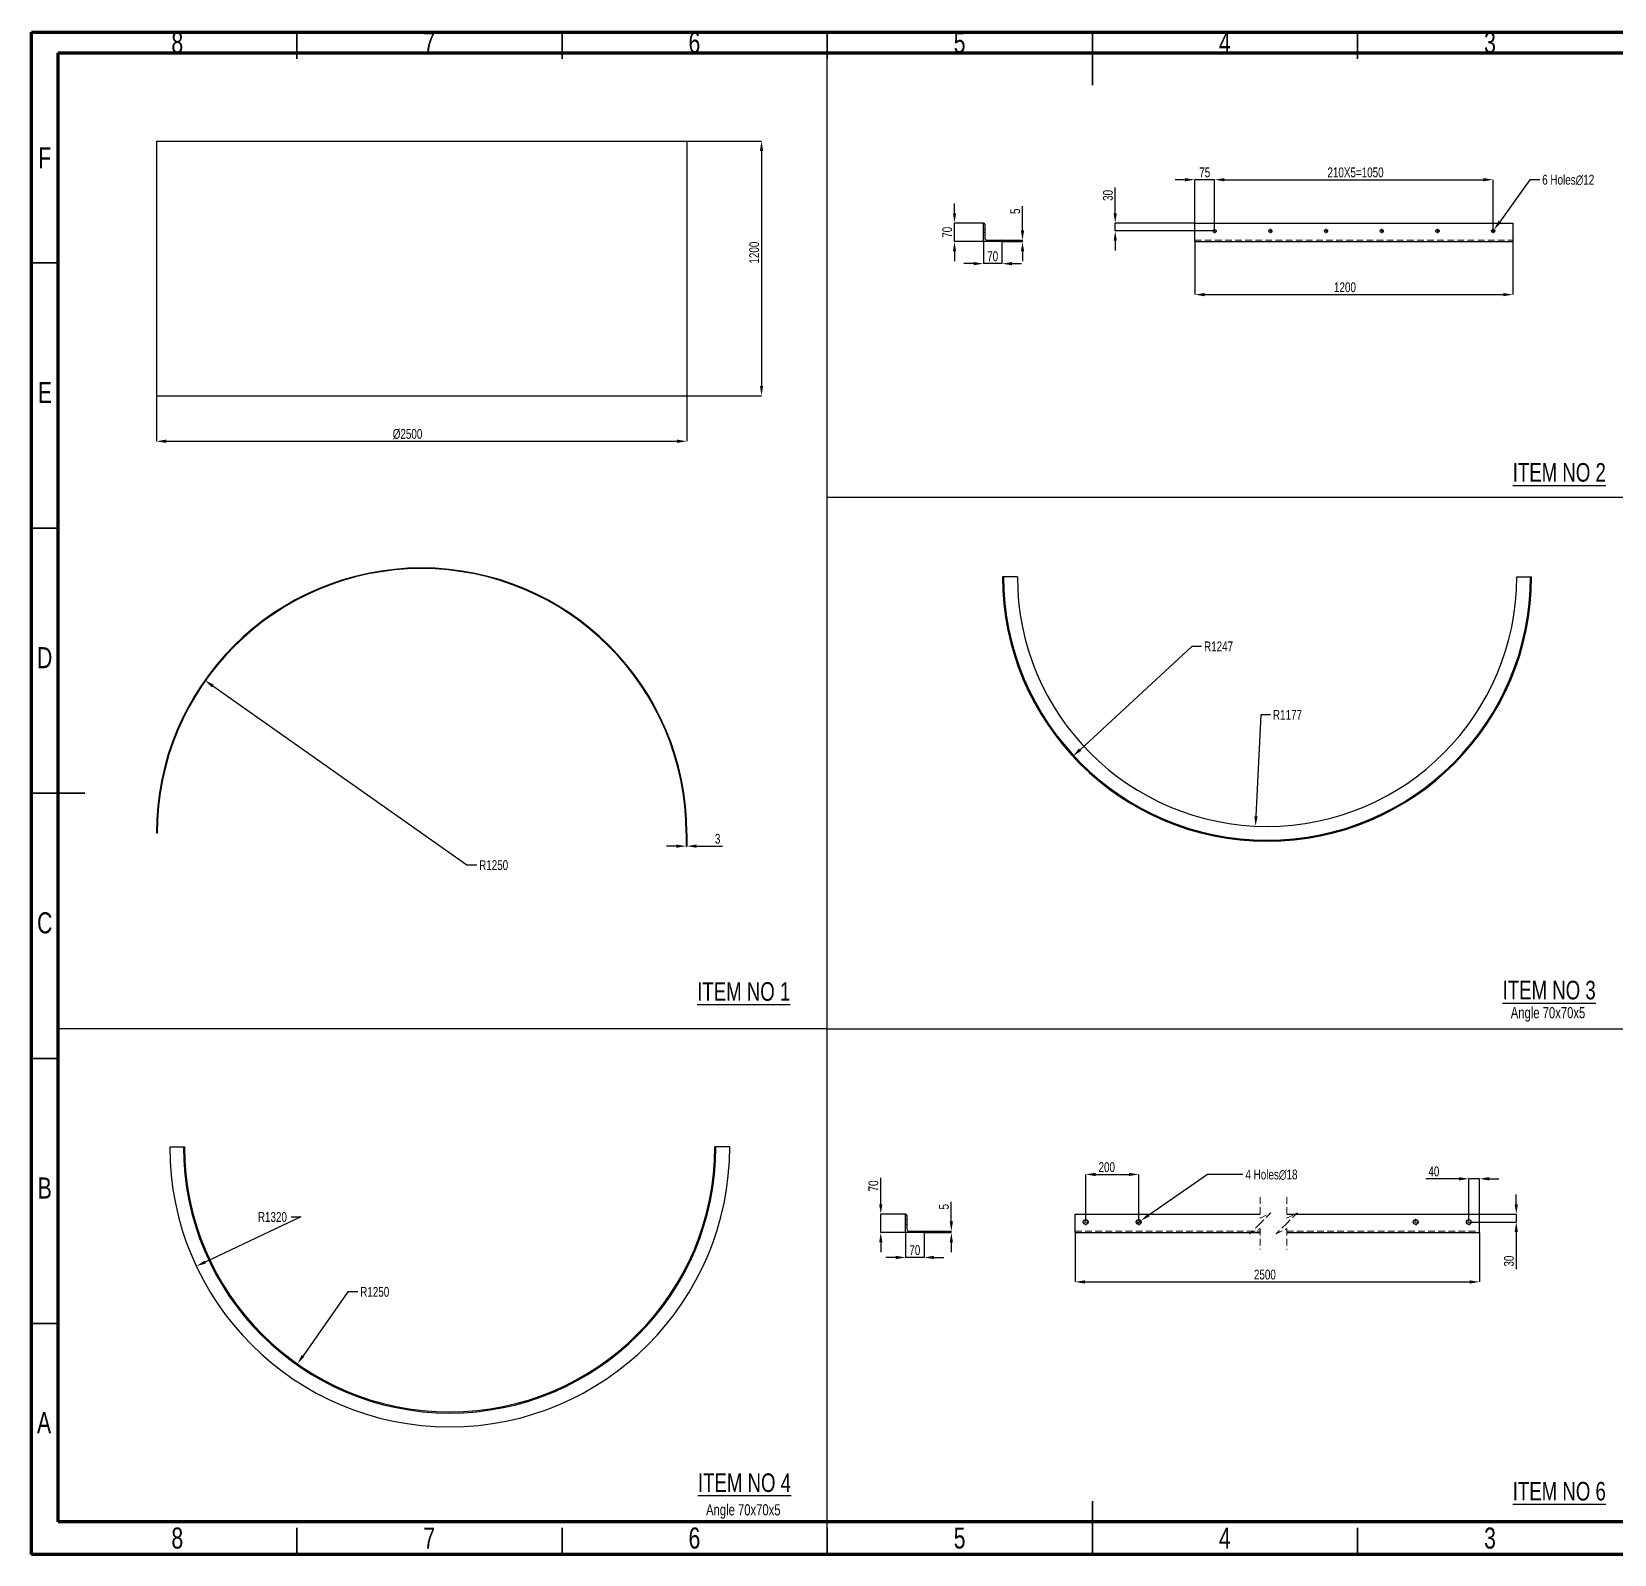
# Model space of a CAD drawing. Header units: millimetres. Extents: x 122 to 2816, y -707 to 556.
# Drawn here: x 1475.3 to 1773.7, y -706.6 to -419.5 of the extents above; entities that cross this region are included whole.
import ezdxf

# ---------------------------------------------------------------- set-up
doc = ezdxf.new("R2010")
doc.units = ezdxf.units.MM
doc.header["$PDSIZE"] = -1
doc.linetypes.add('HIDDEN', pattern=[1.905, 1.27, -0.635])
doc.layers.add('FORMAT', color=7, linetype='Continuous')
doc.styles.add('SLDTEXTSTYLE7', font='TXT', dxfattribs={"width": 0.75})
doc.dimstyles.new('SLDDIMSTYLE11', dxfattribs={"dimtxt": 1.852083, "dimasz": 1.852083, "dimexe": 0, "dimexo": 0.625, "dimgap": 0.463021, "dimtad": 1, "dimdec": 0, "dimlfac": 20, "dimrnd": 1e-09, "dimzin": 12, "dimtxsty": 'SLDTEXTSTYLE7', "dimsah": 1, "dimcen": 2.5, "dimazin": 3, "dimtfac": 1, "dimtdec": 0, "dimtmove": 0, "dimatfit": 3, "dimfrac": 2, "dimtzin": 12})
doc.dimstyles.new('SLDDIMSTYLE12', dxfattribs={"dimtxt": 1.852083, "dimasz": 1.852083, "dimexe": 0, "dimexo": 0.625, "dimgap": 0.463021, "dimtad": 1, "dimdec": 0, "dimlfac": 20, "dimrnd": 1e-09, "dimzin": 12, "dimtxsty": 'SLDTEXTSTYLE7', "dimsah": 1, "dimcen": 2.5, "dimazin": 3, "dimtfac": 1, "dimtdec": 0, "dimtmove": 0, "dimatfit": 0, "dimfrac": 2, "dimtzin": 12})
doc.dimstyles.new('SLDDIMSTYLE62', dxfattribs={"dimtxt": 1.852083, "dimasz": 1.852083, "dimexe": 0, "dimexo": 0.625, "dimgap": 0.463021, "dimtad": 1, "dimdec": 0, "dimlfac": 25, "dimrnd": 1e-09, "dimzin": 12, "dimtxsty": 'SLDTEXTSTYLE7', "dimsah": 1, "dimcen": 2.5, "dimazin": 3, "dimtfac": 1, "dimtdec": 0, "dimtmove": 0, "dimatfit": 3, "dimfrac": 2, "dimtzin": 12})
doc.dimstyles.new('SLDDIMSTYLE77', dxfattribs={"dimtxt": 1.852083, "dimasz": 1.852083, "dimexe": 0, "dimexo": 0.625, "dimgap": 0.463021, "dimtad": 1, "dimdec": 0, "dimlfac": 20, "dimrnd": 1e-09, "dimzin": 12, "dimtxsty": 'SLDTEXTSTYLE7', "dimblk1": 'NONE', "dimsah": 1, "dimcen": 0, "dimazin": 3, "dimtfac": 1, "dimtdec": 0, "dimtmove": 0, "dimatfit": 3, "dimldrblk": 'NONE', "dimfrac": 2, "dimtzin": 12})
doc.dimstyles.new('SLDDIMSTYLE78', dxfattribs={"dimtxt": 1.852083, "dimasz": 1.852083, "dimexe": 0, "dimexo": 0.625, "dimgap": 0.463021, "dimtad": 1, "dimdec": 0, "dimlfac": 25, "dimrnd": 1e-09, "dimzin": 12, "dimtxsty": 'SLDTEXTSTYLE7', "dimsah": 1, "dimcen": 0, "dimazin": 3, "dimtfac": 1, "dimtdec": 0, "dimtmove": 0, "dimatfit": 3, "dimfrac": 2, "dimtzin": 12})
doc.dimstyles.new('SLDDIMSTYLE79', dxfattribs={"dimtxt": 1.852083, "dimasz": 1.852083, "dimexe": 0, "dimexo": 0.625, "dimgap": 0.463021, "dimtad": 1, "dimdec": 0, "dimlfac": 25, "dimrnd": 1e-09, "dimzin": 12, "dimtxsty": 'SLDTEXTSTYLE7', "dimsah": 1, "dimcen": 0, "dimazin": 3, "dimtfac": 1, "dimtdec": 0, "dimtmove": 1, "dimatfit": 3, "dimfrac": 2, "dimtzin": 12})
doc.dimstyles.new('SLDDIMSTYLE80', dxfattribs={"dimtxt": 1.852083, "dimasz": 1.852083, "dimexe": 0, "dimexo": 0.625, "dimgap": 0.463021, "dimtad": 1, "dimdec": 0, "dimlfac": 25, "dimrnd": 1e-09, "dimzin": 12, "dimtxsty": 'SLDTEXTSTYLE7', "dimsah": 1, "dimcen": 2.5, "dimazin": 3, "dimtfac": 1, "dimtdec": 0, "dimtmove": 0, "dimatfit": 0, "dimfrac": 2, "dimtzin": 12})

# ---------------------------------------------------------------- blocks, each defined once
blk = doc.blocks.new('*D1553')
at = {"layer": 'Defpoints', "color": 0}
for p in [(1694.57, -459.05), (1754.57, -459.05), (1754.57, -469.05)]:
    blk.add_point(p, dxfattribs=at)
at = {"layer": 'FORMAT', "color": 0, "lineweight": -2}
for p, q in [((1694.57, -459.11), (1694.57, -469.05)), ((1754.57, -459.11), (1754.57, -469.05)), ((1696.42, -469.05), (1752.72, -469.05))]:
    blk.add_line(p, q, dxfattribs=at)
at = {"layer": 'FORMAT', "color": 0}
for points in [[(1696.42, -468.74), (1696.42, -469.36), (1694.57, -469.05)], [(1752.72, -468.74), (1752.72, -469.36), (1754.57, -469.05)]]:
    blk.add_solid(points, dxfattribs=at)
at = {"layer": 'FORMAT', "color": 0, "insert": (1722.89, -466.73), "char_height": 1.852, "attachment_point": 2, "style": 'SLDTEXTSTYLE7'}
blk.add_mtext('\\A1;1200', dxfattribs=at)
blk = doc.blocks.new('*D1554')
at = {"layer": 'Defpoints', "color": 0}
for p in [(1679.57, -455.55), (1694.57, -455.55), (1697.9, -457.05)]:
    blk.add_point(p, dxfattribs=at)
at = {"layer": 'FORMAT', "color": 0, "lineweight": -2}
for p, q in [((1679.57, -453.7), (1679.57, -448.84)), ((1694.51, -455.55), (1679.57, -455.55)), ((1679.57, -457.05), (1679.57, -455.55)), ((1697.83, -457.05), (1679.57, -457.05)), ((1679.57, -458.9), (1679.57, -460.75))]:
    blk.add_line(p, q, dxfattribs=at)
at = {"layer": 'FORMAT', "color": 0}
for points in [[(1679.26, -453.7), (1679.88, -453.7), (1679.57, -455.55)], [(1679.26, -458.9), (1679.88, -458.9), (1679.57, -457.05)]]:
    blk.add_solid(points, dxfattribs=at)
at = {"layer": 'FORMAT', "color": 0, "insert": (1677.26, -450.34), "char_height": 1.852, "attachment_point": 2, "rotation": 90, "style": 'SLDTEXTSTYLE7'}
blk.add_mtext('\\A1;30', dxfattribs=at)
blk = doc.blocks.new('*D1555')
at = {"layer": 'Defpoints', "color": 0}
for p in [(1694.57, -447.38), (1694.57, -455.55), (1698.32, -456.62)]:
    blk.add_point(p, dxfattribs=at)
at = {"layer": 'FORMAT', "color": 0, "lineweight": -2}
for p, q in [((1692.72, -447.38), (1690.87, -447.38)), ((1694.57, -455.49), (1694.57, -447.38)), ((1698.32, -447.38), (1694.57, -447.38)), ((1698.32, -456.56), (1698.32, -447.38)), ((1700.17, -447.38), (1702.03, -447.38))]:
    blk.add_line(p, q, dxfattribs=at)
at = {"layer": 'FORMAT', "color": 0}
for points in [[(1692.72, -447.07), (1692.72, -447.69), (1694.57, -447.38)], [(1700.17, -447.07), (1700.17, -447.69), (1698.32, -447.38)]]:
    blk.add_solid(points, dxfattribs=at)
at = {"layer": 'FORMAT', "color": 0, "insert": (1696.45, -445.07), "char_height": 1.852, "attachment_point": 2, "style": 'SLDTEXTSTYLE7'}
blk.add_mtext('\\A1;75', dxfattribs=at)
blk = doc.blocks.new('*D1556')
at = {"layer": 'Defpoints', "color": 0}
for p in [(1750.82, -447.38), (1698.32, -456.62), (1750.82, -456.62)]:
    blk.add_point(p, dxfattribs=at)
at = {"layer": 'FORMAT', "color": 0, "lineweight": -2}
for p, q in [((1698.32, -456.56), (1698.32, -447.38)), ((1700.17, -447.38), (1748.97, -447.38)), ((1750.82, -456.56), (1750.82, -447.38))]:
    blk.add_line(p, q, dxfattribs=at)
at = {"layer": 'FORMAT', "color": 0}
for points in [[(1700.17, -447.07), (1700.17, -447.69), (1698.32, -447.38)], [(1748.97, -447.07), (1748.97, -447.69), (1750.82, -447.38)]]:
    blk.add_solid(points, dxfattribs=at)
at = {"layer": 'FORMAT', "color": 0, "insert": (1724.88, -445.07), "char_height": 1.8521, "attachment_point": 2, "style": 'SLDTEXTSTYLE7'}
blk.add_mtext('\\A1;210X5=1050', dxfattribs=at)
blk = doc.blocks.new('*D1557')
at = {"layer": 'Defpoints', "color": 0}
for p in [(1750.65, -457.29), (1751, -456.81)]:
    blk.add_point(p, dxfattribs=at)
at = {"layer": 'FORMAT', "color": 0, "lineweight": -2}
for p, q in [((1757.77, -447.38), (1752.08, -455.3)), ((1759.62, -447.38), (1757.77, -447.38)), ((1750.65, -457.29), (1751, -456.81))]:
    blk.add_line(p, q, dxfattribs=at)
at = {"layer": 'FORMAT', "color": 0}
blk.add_solid([(1751.83, -455.12), (1752.33, -455.48), (1751, -456.81)], dxfattribs=at)
at = {"layer": 'FORMAT', "color": 0, "insert": (1760.08, -446.46), "char_height": 1.8521, "attachment_point": 1, "style": 'SLDTEXTSTYLE7'}
blk.add_mtext('\\A1;6 Holes∅12', dxfattribs=at)
blk = doc.blocks.new('_None')
blk = doc.blocks.new('SW_CENTERMARKSYMBOL_255')
at = {"layer": 'FORMAT', "color": 0}
for p, q in [((-0.25, 0), (-0.425, 0)), ((0, 0), (-0.125, 0)), ((0, 0.25), (0, 0.425)), ((0, 0), (0, 0.125)), ((0, 0), (0, -0.125)), ((0, 0), (0.125, 0)), ((0.25, 0), (0.425, 0)), ((0, -0.25), (0, -0.425))]:
    blk.add_line(p, q, dxfattribs=at)
blk = doc.blocks.new('SW_CENTERMARKSYMBOL_256')
at = {"layer": 'FORMAT', "color": 0}
for p, q in [((-0.25, 0), (-0.425, 0)), ((0, 0), (-0.125, 0)), ((0, 0.25), (0, 0.425)), ((0, 0), (0, 0.125)), ((0, 0), (0, -0.125)), ((0, 0), (0.125, 0)), ((0.25, 0), (0.425, 0)), ((0, -0.25), (0, -0.425))]:
    blk.add_line(p, q, dxfattribs=at)
blk = doc.blocks.new('SW_CENTERMARKSYMBOL_257')
at = {"layer": 'FORMAT', "color": 0}
for p, q in [((-0.25, 0), (-0.425, 0)), ((0, 0), (-0.125, 0)), ((0, 0.25), (0, 0.425)), ((0, 0), (0, 0.125)), ((0, 0), (0, -0.125)), ((0, 0), (0.125, 0)), ((0.25, 0), (0.425, 0)), ((0, -0.25), (0, -0.425))]:
    blk.add_line(p, q, dxfattribs=at)
blk = doc.blocks.new('SW_CENTERMARKSYMBOL_258')
at = {"layer": 'FORMAT', "color": 0}
for p, q in [((-0.25, 0), (-0.425, 0)), ((0, 0), (-0.125, 0)), ((0, 0.25), (0, 0.425)), ((0, 0), (0, 0.125)), ((0, 0), (0, -0.125)), ((0, 0), (0.125, 0)), ((0.25, 0), (0.425, 0)), ((0, -0.25), (0, -0.425))]:
    blk.add_line(p, q, dxfattribs=at)
blk = doc.blocks.new('SW_CENTERMARKSYMBOL_259')
at = {"layer": 'FORMAT', "color": 0}
for p, q in [((-0.25, 0), (-0.425, 0)), ((0, 0), (-0.125, 0)), ((0, 0.25), (0, 0.425)), ((0, 0), (0, 0.125)), ((0, 0), (0, -0.125)), ((0, 0), (0.125, 0)), ((0.25, 0), (0.425, 0)), ((0, -0.25), (0, -0.425))]:
    blk.add_line(p, q, dxfattribs=at)
blk = doc.blocks.new('SW_CENTERMARKSYMBOL_260')
at = {"layer": 'FORMAT', "color": 0}
for p, q in [((-0.25, 0), (-0.425, 0)), ((0, 0), (-0.125, 0)), ((0, 0.25), (0, 0.425)), ((0, 0), (0, 0.125)), ((0, 0), (0, -0.125)), ((0, 0), (0.125, 0)), ((0.25, 0), (0.425, 0)), ((0, -0.25), (0, -0.425))]:
    blk.add_line(p, q, dxfattribs=at)
blk = doc.blocks.new('*D1558')
at = {"layer": 'Defpoints', "color": 0}
for p in [(1672.01, -645.92), (1748.23, -645.92), (1748.23, -655.22)]:
    blk.add_point(p, dxfattribs=at)
at = {"layer": 'FORMAT', "color": 0, "lineweight": -2}
for p, q in [((1672.01, -645.98), (1672.01, -655.22)), ((1748.23, -645.98), (1748.23, -655.22)), ((1673.86, -655.22), (1746.37, -655.22))]:
    blk.add_line(p, q, dxfattribs=at)
at = {"layer": 'FORMAT', "color": 0}
for points in [[(1673.86, -654.91), (1673.86, -655.53), (1672.01, -655.22)], [(1746.37, -654.91), (1746.37, -655.53), (1748.23, -655.22)]]:
    blk.add_solid(points, dxfattribs=at)
at = {"layer": 'FORMAT', "color": 0, "insert": (1707.79, -652.9), "char_height": 1.852, "attachment_point": 2, "style": 'SLDTEXTSTYLE7'}
blk.add_mtext('\\A1;2500', dxfattribs=at)
blk = doc.blocks.new('*D1559')
at = {"layer": 'Defpoints', "color": 0}
for p in [(1746.23, -635.77), (1746.23, -643.34), (1748.23, -642.42)]:
    blk.add_point(p, dxfattribs=at)
at = {"layer": 'FORMAT', "color": 0, "lineweight": -2}
for p, q in [((1744.37, -635.77), (1738.14, -635.77)), ((1746.23, -643.28), (1746.23, -635.77)), ((1748.23, -635.77), (1746.23, -635.77)), ((1748.23, -642.36), (1748.23, -635.77)), ((1750.08, -635.77), (1751.93, -635.77))]:
    blk.add_line(p, q, dxfattribs=at)
at = {"layer": 'FORMAT', "color": 0}
for points in [[(1744.37, -635.46), (1744.37, -636.08), (1746.23, -635.77)], [(1750.08, -635.46), (1750.08, -636.08), (1748.23, -635.77)]]:
    blk.add_solid(points, dxfattribs=at)
at = {"layer": 'FORMAT', "color": 0, "insert": (1739.65, -633.45), "char_height": 1.852, "attachment_point": 2, "style": 'SLDTEXTSTYLE7'}
blk.add_mtext('\\A1;40', dxfattribs=at)
blk = doc.blocks.new('*D1560')
at = {"layer": 'Defpoints', "color": 0}
for p in [(1684.01, -634.95), (1674.01, -643.34), (1684.01, -643.34)]:
    blk.add_point(p, dxfattribs=at)
at = {"layer": 'FORMAT', "color": 0, "lineweight": -2}
for p, q in [((1674.01, -643.28), (1674.01, -634.95)), ((1675.86, -634.95), (1682.15, -634.95)), ((1684.01, -643.28), (1684.01, -634.95))]:
    blk.add_line(p, q, dxfattribs=at)
at = {"layer": 'FORMAT', "color": 0}
for points in [[(1675.86, -634.64), (1675.86, -635.26), (1674.01, -634.95)], [(1682.15, -634.64), (1682.15, -635.26), (1684.01, -634.95)]]:
    blk.add_solid(points, dxfattribs=at)
at = {"layer": 'FORMAT', "color": 0, "insert": (1677.98, -632.64), "char_height": 1.852, "attachment_point": 2, "style": 'SLDTEXTSTYLE7'}
blk.add_mtext('\\A1;200', dxfattribs=at)
blk = doc.blocks.new('*D1561')
at = {"layer": 'Defpoints', "color": 0}
for p in [(1683.64, -644.17), (1684.38, -643.66)]:
    blk.add_point(p, dxfattribs=at)
at = {"layer": 'FORMAT', "color": 0, "lineweight": -2}
for p, q in [((1696.94, -634.95), (1685.9, -642.61)), ((1703.66, -634.95), (1696.94, -634.95)), ((1683.64, -644.17), (1684.38, -643.66))]:
    blk.add_line(p, q, dxfattribs=at)
at = {"layer": 'FORMAT', "color": 0}
blk.add_solid([(1685.72, -642.35), (1686.07, -642.86), (1684.38, -643.66)], dxfattribs=at)
at = {"layer": 'FORMAT', "color": 0, "insert": (1704.13, -634.03), "char_height": 1.8521, "attachment_point": 1, "style": 'SLDTEXTSTYLE7'}
blk.add_mtext('\\A1;4 Holes∅18', dxfattribs=at)
blk = doc.blocks.new('*D1562')
at = {"layer": 'Defpoints', "color": 0}
for p in [(1746.8, -643.92), (1748.23, -642.42), (1755.19, -642.42)]:
    blk.add_point(p, dxfattribs=at)
at = {"layer": 'FORMAT', "color": 0, "lineweight": -2}
for p, q in [((1755.19, -640.57), (1755.19, -638.71)), ((1746.86, -643.92), (1755.19, -643.92)), ((1748.29, -642.42), (1755.19, -642.42)), ((1755.19, -642.42), (1755.19, -643.92)), ((1755.19, -645.77), (1755.19, -652.79))]:
    blk.add_line(p, q, dxfattribs=at)
at = {"layer": 'FORMAT', "color": 0}
for points in [[(1754.88, -640.57), (1755.49, -640.57), (1755.19, -642.42)], [(1754.88, -645.77), (1755.49, -645.77), (1755.19, -643.92)]]:
    blk.add_solid(points, dxfattribs=at)
at = {"layer": 'FORMAT', "color": 0, "insert": (1752.87, -651.29), "char_height": 1.852, "attachment_point": 2, "rotation": 90, "style": 'SLDTEXTSTYLE7'}
blk.add_mtext('\\A1;30', dxfattribs=at)
blk = doc.blocks.new('SW_CENTERMARKSYMBOL_261')
at = {"layer": 'FORMAT', "color": 0}
for p, q in [((-0.25, 0), (-0.58, 0)), ((0, 0), (-0.13, 0)), ((0, 0.25), (0, 0.58)), ((0, 0), (0, 0.12)), ((0, 0), (0, -0.13)), ((0, 0), (0.12, 0)), ((0.25, 0), (0.58, 0)), ((0, -0.25), (0, -0.58))]:
    blk.add_line(p, q, dxfattribs=at)
blk = doc.blocks.new('SW_CENTERMARKSYMBOL_262')
at = {"layer": 'FORMAT', "color": 0}
for p, q in [((-0.25, 0), (-0.58, 0)), ((0, 0), (-0.12, 0)), ((0, 0.25), (0, 0.58)), ((0, 0), (0, 0.12)), ((0, 0), (0, -0.12)), ((0, 0), (0.12, 0)), ((0.25, 0), (0.58, 0)), ((0, -0.25), (0, -0.58))]:
    blk.add_line(p, q, dxfattribs=at)
blk = doc.blocks.new('SW_CENTERMARKSYMBOL_263')
at = {"layer": 'FORMAT', "color": 0}
for p, q in [((-0.25, 0), (-0.58, 0)), ((0, 0), (-0.13, 0)), ((0, 0.25), (0, 0.58)), ((0, 0), (0, 0.12)), ((0, 0), (0, -0.13)), ((0, 0), (0.12, 0)), ((0.25, 0), (0.58, 0)), ((0, -0.25), (0, -0.58))]:
    blk.add_line(p, q, dxfattribs=at)
blk = doc.blocks.new('SW_CENTERMARKSYMBOL_264')
at = {"layer": 'FORMAT', "color": 0}
for p, q in [((-0.25, 0), (-0.58, 0)), ((0, 0), (-0.12, 0)), ((0, 0.25), (0, 0.58)), ((0, 0), (0, 0.12)), ((0, 0), (0, -0.12)), ((0, 0), (0.12, 0)), ((0.25, 0), (0.58, 0)), ((0, -0.25), (0, -0.58))]:
    blk.add_line(p, q, dxfattribs=at)
blk = doc.blocks.new('*D1563')
at = {"layer": 'Defpoints', "color": 0}
for p in [(1554.09, -629.74), (1525.37, -670.67)]:
    blk.add_point(p, dxfattribs=at)
at = {"layer": 'FORMAT', "color": 0, "lineweight": -2}
for p, q in [((1534.91, -657.08), (1526.44, -669.15)), ((1536.76, -657.08), (1534.91, -657.08))]:
    blk.add_line(p, q, dxfattribs=at)
at = {"layer": 'FORMAT', "color": 0}
blk.add_solid([(1526.18, -668.97), (1526.69, -669.33), (1525.37, -670.67)], dxfattribs=at)
at = {"layer": 'FORMAT', "color": 0, "insert": (1537.22, -656.16), "char_height": 1.852, "attachment_point": 1, "style": 'SLDTEXTSTYLE7'}
blk.add_mtext('\\A1;R1250', dxfattribs=at)
blk = doc.blocks.new('*D1564')
at = {"layer": 'Defpoints', "color": 0}
for p in [(1554.09, -629.74), (1506.33, -652.25)]:
    blk.add_point(p, dxfattribs=at)
at = {"layer": 'FORMAT', "color": 0, "lineweight": -2}
for p, q in [((1526.03, -642.97), (1508.01, -651.46)), ((1524.18, -642.97), (1526.03, -642.97))]:
    blk.add_line(p, q, dxfattribs=at)
at = {"layer": 'FORMAT', "color": 0}
blk.add_solid([(1507.88, -651.18), (1508.14, -651.74), (1506.33, -652.25)], dxfattribs=at)
at = {"layer": 'FORMAT', "color": 0, "insert": (1517.93, -642.04), "char_height": 1.852, "attachment_point": 1, "style": 'SLDTEXTSTYLE7'}
blk.add_mtext('\\A1;R1320', dxfattribs=at)
blk = doc.blocks.new('*D1565')
at = {"layer": 'Defpoints', "color": 0}
for p in [(1708.2, -522.24), (1671.58, -556.11)]:
    blk.add_point(p, dxfattribs=at)
at = {"layer": 'FORMAT', "color": 0, "lineweight": -2}
for p, q in [((1694, -535.37), (1672.94, -554.86)), ((1695.86, -535.37), (1694, -535.37))]:
    blk.add_line(p, q, dxfattribs=at)
at = {"layer": 'FORMAT', "color": 0}
blk.add_solid([(1672.73, -554.63), (1673.15, -555.08), (1671.58, -556.11)], dxfattribs=at)
at = {"layer": 'FORMAT', "color": 0, "insert": (1696.32, -534.45), "char_height": 1.852, "attachment_point": 1, "style": 'SLDTEXTSTYLE7'}
blk.add_mtext('\\A1;R1247', dxfattribs=at)
blk = doc.blocks.new('*D1566')
at = {"layer": 'Defpoints', "color": 0}
for p in [(1708.2, -522.24), (1706.03, -569.27)]:
    blk.add_point(p, dxfattribs=at)
at = {"layer": 'FORMAT', "color": 0, "lineweight": -2}
for p, q in [((1707, -548.29), (1706.11, -567.42)), ((1708.85, -548.29), (1707, -548.29))]:
    blk.add_line(p, q, dxfattribs=at)
at = {"layer": 'FORMAT', "color": 0}
blk.add_solid([(1705.81, -567.41), (1706.42, -567.44), (1706.03, -569.27)], dxfattribs=at)
at = {"layer": 'FORMAT', "color": 0, "insert": (1709.31, -547.37), "char_height": 1.852, "attachment_point": 1, "style": 'SLDTEXTSTYLE7'}
blk.add_mtext('\\A1;R1177', dxfattribs=at)
blk = doc.blocks.new('*D1567')
at = {"layer": 'Defpoints', "color": 0}
for p in [(1598.79, -440.11), (1598.79, -488.11), (1612.88, -488.11)]:
    blk.add_point(p, dxfattribs=at)
at = {"layer": 'FORMAT', "color": 0, "lineweight": -2}
for p, q in [((1598.86, -440.11), (1612.88, -440.11)), ((1612.88, -441.96), (1612.88, -486.25)), ((1598.86, -488.11), (1612.88, -488.11))]:
    blk.add_line(p, q, dxfattribs=at)
at = {"layer": 'FORMAT', "color": 0}
for points in [[(1612.58, -441.96), (1613.19, -441.96), (1612.88, -440.11)], [(1612.58, -486.25), (1613.19, -486.25), (1612.88, -488.11)]]:
    blk.add_solid(points, dxfattribs=at)
at = {"layer": 'FORMAT', "color": 0, "insert": (1610.57, -461.13), "char_height": 1.852, "attachment_point": 2, "rotation": 90, "style": 'SLDTEXTSTYLE7'}
blk.add_mtext('\\A1;1200', dxfattribs=at)
blk = doc.blocks.new('*D1568')
at = {"layer": 'Defpoints', "color": 0}
for p in [(1498.79, -488.11), (1598.79, -488.11), (1598.79, -496.7)]:
    blk.add_point(p, dxfattribs=at)
at = {"layer": 'FORMAT', "color": 0, "lineweight": -2}
for p, q in [((1498.79, -488.17), (1498.79, -496.7)), ((1598.79, -488.17), (1598.79, -496.7)), ((1500.65, -496.7), (1596.94, -496.7))]:
    blk.add_line(p, q, dxfattribs=at)
at = {"layer": 'FORMAT', "color": 0}
for points in [[(1500.65, -496.39), (1500.65, -497.01), (1498.79, -496.7)], [(1596.94, -496.39), (1596.94, -497.01), (1598.79, -496.7)]]:
    blk.add_solid(points, dxfattribs=at)
at = {"layer": 'FORMAT', "color": 0, "insert": (1546.14, -494.39), "char_height": 1.8521, "attachment_point": 2, "style": 'SLDTEXTSTYLE7'}
blk.add_mtext('\\A1;%%c2500', dxfattribs=at)
blk = doc.blocks.new('*D1569')
at = {"layer": 'Defpoints', "color": 0}
for p in [(1507.93, -541.79), (1548.79, -570.59)]:
    blk.add_point(p, dxfattribs=at)
at = {"layer": 'FORMAT', "color": 0, "lineweight": -2}
for p, q in [((1557.33, -576.61), (1509.44, -542.85)), ((1559.18, -576.61), (1557.33, -576.61))]:
    blk.add_line(p, q, dxfattribs=at)
at = {"layer": 'FORMAT', "color": 0}
blk.add_solid([(1509.62, -542.6), (1509.26, -543.11), (1507.93, -541.79)], dxfattribs=at)
at = {"layer": 'FORMAT', "color": 0, "insert": (1559.64, -575.69), "char_height": 1.852, "attachment_point": 1, "style": 'SLDTEXTSTYLE7'}
blk.add_mtext('\\A1;R1250', dxfattribs=at)
blk = doc.blocks.new('*D1570')
at = {"layer": 'Defpoints', "color": 0}
for p in [(1598.67, -570.59), (1598.79, -570.59), (1598.67, -573.04)]:
    blk.add_point(p, dxfattribs=at)
at = {"layer": 'FORMAT', "color": 0, "lineweight": -2}
for p, q in [((1598.67, -570.66), (1598.67, -573.04)), ((1598.79, -570.66), (1598.79, -573.04)), ((1596.82, -573.04), (1594.97, -573.04)), ((1598.67, -573.04), (1598.79, -573.04)), ((1600.65, -573.04), (1605.53, -573.04))]:
    blk.add_line(p, q, dxfattribs=at)
at = {"layer": 'FORMAT', "color": 0}
for points in [[(1596.82, -572.73), (1596.82, -573.35), (1598.67, -573.04)], [(1600.65, -572.73), (1600.65, -573.35), (1598.79, -573.04)]]:
    blk.add_solid(points, dxfattribs=at)
at = {"layer": 'FORMAT', "color": 0, "insert": (1604.61, -570.72), "char_height": 1.852, "attachment_point": 2, "style": 'SLDTEXTSTYLE7'}
blk.add_mtext('\\A1;3', dxfattribs=at)
blk = doc.blocks.new('*D1571')
at = {"layer": 'Defpoints', "color": 0}
for p in [(1654.72, -459.05), (1658.22, -459.05), (1654.72, -463.21)]:
    blk.add_point(p, dxfattribs=at)
at = {"layer": 'FORMAT', "color": 0, "lineweight": -2}
for p, q in [((1654.72, -459.11), (1654.72, -463.21)), ((1658.22, -459.11), (1658.22, -463.21)), ((1652.87, -463.21), (1651.02, -463.21)), ((1658.22, -463.21), (1654.72, -463.21)), ((1660.08, -463.21), (1661.93, -463.21))]:
    blk.add_line(p, q, dxfattribs=at)
at = {"layer": 'FORMAT', "color": 0}
for points in [[(1652.87, -462.9), (1652.87, -463.52), (1654.72, -463.21)], [(1660.08, -462.9), (1660.08, -463.52), (1658.22, -463.21)]]:
    blk.add_solid(points, dxfattribs=at)
at = {"layer": 'FORMAT', "color": 0, "insert": (1656.47, -460.89), "char_height": 1.852, "attachment_point": 2, "style": 'SLDTEXTSTYLE7'}
blk.add_mtext('\\A1;70', dxfattribs=at)
blk = doc.blocks.new('*D1572')
at = {"layer": 'Defpoints', "color": 0}
for p in [(1649.27, -455.55), (1654.72, -455.55), (1654.72, -459.05)]:
    blk.add_point(p, dxfattribs=at)
at = {"layer": 'FORMAT', "color": 0, "lineweight": -2}
for p, q in [((1649.27, -453.7), (1649.27, -451.85)), ((1654.66, -455.55), (1649.27, -455.55)), ((1649.27, -459.05), (1649.27, -455.55)), ((1654.66, -459.05), (1649.27, -459.05)), ((1649.27, -460.9), (1649.27, -462.75))]:
    blk.add_line(p, q, dxfattribs=at)
at = {"layer": 'FORMAT', "color": 0}
for points in [[(1648.97, -453.7), (1649.58, -453.7), (1649.27, -455.55)], [(1648.97, -460.9), (1649.58, -460.9), (1649.27, -459.05)]]:
    blk.add_solid(points, dxfattribs=at)
at = {"layer": 'FORMAT', "color": 0, "insert": (1646.96, -457.3), "char_height": 1.852, "attachment_point": 2, "rotation": 90, "style": 'SLDTEXTSTYLE7'}
blk.add_mtext('\\A1;70', dxfattribs=at)
blk = doc.blocks.new('*D1573')
at = {"layer": 'Defpoints', "color": 0}
for p in [(1658.02, -458.8), (1658.22, -459.05), (1662.09, -458.8)]:
    blk.add_point(p, dxfattribs=at)
at = {"layer": 'FORMAT', "color": 0, "lineweight": -2}
for p, q in [((1662.09, -456.95), (1662.09, -452.4)), ((1658.09, -458.8), (1662.09, -458.8)), ((1658.29, -459.05), (1662.09, -459.05)), ((1662.09, -459.05), (1662.09, -458.8)), ((1662.09, -460.9), (1662.09, -462.75))]:
    blk.add_line(p, q, dxfattribs=at)
at = {"layer": 'FORMAT', "color": 0}
for points in [[(1661.78, -456.95), (1662.4, -456.95), (1662.09, -458.8)], [(1661.78, -460.9), (1662.4, -460.9), (1662.09, -459.05)]]:
    blk.add_solid(points, dxfattribs=at)
at = {"layer": 'FORMAT', "color": 0, "insert": (1659.78, -453.33), "char_height": 1.852, "attachment_point": 2, "rotation": 90, "style": 'SLDTEXTSTYLE7'}
blk.add_mtext('\\A1;5', dxfattribs=at)
blk = doc.blocks.new('*D1574')
at = {"layer": 'Defpoints', "color": 0}
for p in [(1640.04, -645.92), (1643.54, -645.92), (1640.04, -650.6)]:
    blk.add_point(p, dxfattribs=at)
at = {"layer": 'FORMAT', "color": 0, "lineweight": -2}
for p, q in [((1640.04, -645.98), (1640.04, -650.6)), ((1643.54, -645.98), (1643.54, -650.6)), ((1638.19, -650.6), (1636.34, -650.6)), ((1643.54, -650.6), (1640.04, -650.6)), ((1645.39, -650.6), (1647.24, -650.6))]:
    blk.add_line(p, q, dxfattribs=at)
at = {"layer": 'FORMAT', "color": 0}
for points in [[(1638.19, -650.29), (1638.19, -650.91), (1640.04, -650.6)], [(1645.39, -650.29), (1645.39, -650.91), (1643.54, -650.6)]]:
    blk.add_solid(points, dxfattribs=at)
at = {"layer": 'FORMAT', "color": 0, "insert": (1641.79, -648.29), "char_height": 1.852, "attachment_point": 2, "style": 'SLDTEXTSTYLE7'}
blk.add_mtext('\\A1;70', dxfattribs=at)
blk = doc.blocks.new('*D1575')
at = {"layer": 'Defpoints', "color": 0}
for p in [(1635.37, -642.42), (1640.04, -642.42), (1640.04, -645.92)]:
    blk.add_point(p, dxfattribs=at)
at = {"layer": 'FORMAT', "color": 0, "lineweight": -2}
for p, q in [((1635.37, -640.57), (1635.37, -635.61)), ((1639.98, -642.42), (1635.37, -642.42)), ((1635.37, -645.92), (1635.37, -642.42)), ((1639.98, -645.92), (1635.37, -645.92)), ((1635.37, -647.77), (1635.37, -649.62))]:
    blk.add_line(p, q, dxfattribs=at)
at = {"layer": 'FORMAT', "color": 0}
for points in [[(1635.06, -640.57), (1635.68, -640.57), (1635.37, -642.42)], [(1635.06, -647.77), (1635.68, -647.77), (1635.37, -645.92)]]:
    blk.add_solid(points, dxfattribs=at)
at = {"layer": 'FORMAT', "color": 0, "insert": (1633.05, -637.12), "char_height": 1.852, "attachment_point": 2, "rotation": 90, "style": 'SLDTEXTSTYLE7'}
blk.add_mtext('\\A1;70', dxfattribs=at)
blk = doc.blocks.new('*D1576')
at = {"layer": 'Defpoints', "color": 0}
for p in [(1643.29, -645.67), (1643.54, -645.92), (1648.67, -645.67)]:
    blk.add_point(p, dxfattribs=at)
at = {"layer": 'FORMAT', "color": 0, "lineweight": -2}
for p, q in [((1648.67, -643.82), (1648.67, -640.11)), ((1643.35, -645.67), (1648.67, -645.67)), ((1643.6, -645.92), (1648.67, -645.92)), ((1648.67, -645.92), (1648.67, -645.67)), ((1648.67, -647.77), (1648.67, -649.62))]:
    blk.add_line(p, q, dxfattribs=at)
at = {"layer": 'FORMAT', "color": 0}
for points in [[(1648.36, -643.82), (1648.98, -643.82), (1648.67, -645.67)], [(1648.36, -647.77), (1648.98, -647.77), (1648.67, -645.92)]]:
    blk.add_solid(points, dxfattribs=at)
at = {"layer": 'FORMAT', "color": 0, "insert": (1646.35, -641.04), "char_height": 1.852, "attachment_point": 2, "rotation": 90, "style": 'SLDTEXTSTYLE7'}
blk.add_mtext('\\A1;5', dxfattribs=at)

msp = doc.modelspace()

# ---------------------------------------------------------------- linework, layer by layer
at = {"color": 7, "linetype": 'Continuous', "lineweight": 70}
for p, q in [((1475.273475, -706.58229), (1475.273475, -419.58229)), ((1475.273475, -419.58229), (1875.273475, -419.58229)), ((1480.273475, -700.448765), (1480.273475, -423.448765)), ((1480.273475, -423.448765), (1869.675947, -423.448765)), ((1869.675947, -700.448765), (1480.273475, -700.448765)), ((1875.273475, -706.58229), (1475.273475, -706.58229))]:
    msp.add_line(p, q, dxfattribs=at)
at = {"color": 7, "linetype": 'Continuous', "lineweight": 35}
for p, q in [((1525.273475, -424.58229), (1525.273475, -419.58229)), ((1575.273475, -424.58229), (1575.273475, -419.58229)), ((1625.273475, -424.58229), (1625.273475, -419.58229)), ((1675.273475, -419.58129), (1675.273475, -429.58329)), ((1675.273475, -424.58229), (1675.273475, -419.58229)), ((1725.273475, -424.58229), (1725.273475, -419.58229)), ((1480.273475, -463.08229), (1475.273475, -463.08229)), ((1480.273475, -513.08229), (1475.273475, -513.08229)), ((1475.272475, -563.08229), (1485.274475, -563.08229)), ((1480.273475, -563.08229), (1475.273475, -563.08229)), ((1480.273475, -613.08229), (1475.273475, -613.08229)), ((1480.273475, -663.08229), (1475.273475, -663.08229)), ((1675.273475, -706.58329), (1675.273475, -696.58129)), ((1525.273475, -701.58229), (1525.273475, -706.58229)), ((1575.273475, -701.58229), (1575.273475, -706.58229)), ((1625.273475, -701.58229), (1625.273475, -706.58229)), ((1675.273475, -701.58229), (1675.273475, -706.58229)), ((1725.273475, -701.58229), (1725.273475, -706.58229))]:
    msp.add_line(p, q, dxfattribs=at)
at = {"color": 7, "linetype": 'Continuous', "lineweight": 25}
for p, q in [((1498.792943, -440.105482), (1498.792943, -488.105482)), ((1498.792943, -440.105482), (1598.792943, -440.105482)), ((1598.792943, -440.105482), (1598.792943, -488.105482)), ((1654.724239, -459.04929), (1654.724239, -455.54929)), ((1654.724239, -455.54929), (1654.774239, -455.54929)), ((1654.974239, -455.74929), (1654.974239, -458.39929)), ((1694.570865, -459.04929), (1694.570865, -455.54929)), ((1694.570865, -455.54929), (1754.570865, -455.54929)), ((1754.570865, -459.04929), (1754.570865, -455.54929)), ((1658.224239, -459.04929), (1654.724239, -459.04929)), ((1655.374239, -458.79929), (1658.024239, -458.79929)), ((1658.224239, -458.99929), (1658.224239, -459.04929)), ((1694.570865, -459.04929), (1754.570865, -459.04929)), ((1498.792943, -488.105482), (1598.792943, -488.105482)), ((1658.359266, -522.241721), (1658.319266, -522.241721)), ((1658.519266, -522.241721), (1658.359266, -522.241721)), ((1658.839266, -522.241721), (1658.519266, -522.241721)), ((1660.959266, -522.241721), (1658.839266, -522.241721)), ((1661.119266, -522.241721), (1660.959266, -522.241721)), ((1755.279266, -522.241721), (1755.439266, -522.241721)), ((1755.439266, -522.241721), (1757.559266, -522.241721)), ((1757.559266, -522.241721), (1757.879266, -522.241721)), ((1757.879266, -522.241721), (1758.039266, -522.241721)), ((1758.039266, -522.241721), (1758.079266, -522.241721)), ((1498.912943, -570.594569), (1498.792943, -570.594569)), ((1598.792943, -570.594569), (1598.672943, -570.594569)), ((1501.294915, -629.739992), (1501.454915, -629.739992)), ((1501.454915, -629.739992), (1503.574915, -629.739992)), ((1503.574915, -629.739992), (1503.894915, -629.739992)), ((1503.894915, -629.739992), (1504.054915, -629.739992)), ((1504.054915, -629.739992), (1504.094915, -629.739992)), ((1604.134915, -629.739992), (1604.094915, -629.739992)), ((1604.294915, -629.739992), (1604.134915, -629.739992)), ((1604.614915, -629.739992), (1604.294915, -629.739992)), ((1606.734915, -629.739992), (1604.614915, -629.739992)), ((1606.894915, -629.739992), (1606.734915, -629.739992)), ((1640.040121, -645.917516), (1640.040121, -642.417516)), ((1640.290121, -642.667516), (1640.290121, -645.167516)), ((1672.006426, -645.917516), (1672.006426, -642.417516)), ((1672.006426, -642.417516), (1706.909655, -642.417516)), ((1711.909653, -642.417516), (1748.226912, -642.417516)), ((1748.226912, -645.917516), (1748.226912, -642.417516)), ((1643.540121, -645.917516), (1640.040121, -645.917516)), ((1640.790121, -645.667516), (1643.290121, -645.667516)), ((1672.006426, -645.917516), (1706.909655, -645.917516)), ((1711.909653, -645.917516), (1748.226912, -645.917516))]:
    msp.add_line(p, q, dxfattribs=at)
at = {"color": 7, "linetype": 'HIDDEN', "lineweight": 18}
for p, q in [((1654.974239, -456.74929), (1654.724239, -456.74929)), ((1654.724239, -457.34929), (1654.974239, -457.34929)), ((1694.570865, -458.79929), (1754.570865, -458.79929)), ((1706.909655, -639.242516), (1706.909655, -643.167516)), ((1711.909655, -639.242516), (1711.909655, -643.167516)), ((1640.290121, -643.467516), (1640.040121, -643.467516)), ((1640.040121, -644.367516), (1640.290121, -644.367516)), ((1706.909655, -644.167516), (1704.909655, -646.167516)), ((1706.909655, -643.167516), (1708.909655, -642.167516)), ((1708.909655, -642.167516), (1706.909655, -644.167516)), ((1711.909655, -644.167516), (1709.909655, -646.167516)), ((1711.909655, -643.167516), (1713.909655, -642.167516)), ((1713.909655, -642.167516), (1711.909655, -644.167516)), ((1672.006426, -645.667516), (1706.909655, -645.667516)), ((1704.909655, -646.167516), (1706.909655, -645.167516)), ((1706.909655, -645.167516), (1706.909655, -649.092516)), ((1709.909655, -646.167516), (1711.909655, -645.167516)), ((1711.909653, -645.667516), (1748.226912, -645.667516)), ((1711.909655, -645.167516), (1711.909655, -649.092516))]:
    msp.add_line(p, q, dxfattribs=at)
at = {"color": 7, "linetype": 'Continuous', "lineweight": 25}
for centre, radius in [((1698.320865, -457.04929), 0.3), ((1708.820865, -457.04929), 0.3), ((1719.320865, -457.04929), 0.3), ((1729.820865, -457.04929), 0.3), ((1740.320865, -457.04929), 0.3), ((1750.820865, -457.04929), 0.3), ((1674.006428, -643.917517), 0.45), ((1684.006425, -643.917516), 0.449999), ((1736.22691, -643.917515), 0.45), ((1746.226912, -643.917516), 0.449999)]:
    msp.add_circle(centre, radius, dxfattribs=at)
for centre, radius, start, end in [((1654.774239, -455.74929), 0.2, 0, 90), ((1655.374239, -458.39929), 0.4, 180, 270), ((1658.024239, -458.99929), 0.2, 0, 90), ((1548.792943, -570.594569), 50, 0, 180), ((1548.792943, -570.594569), 49.88, 0, 180), ((1708.199266, -522.241721), 49.88, 180, 0), ((1708.199266, -522.241721), 49.68, 180, 0), ((1708.199266, -522.241721), 47.08, 180, 0), ((1554.094915, -629.739992), 52.8, 180, 0), ((1554.094915, -629.739992), 50.2, 180, 0), ((1554.094915, -629.739992), 50, 180, 0), ((1640.040121, -642.667516), 0.25, 0, 90), ((1640.790121, -645.167516), 0.5, 180, 270), ((1643.290121, -645.917516), 0.25, 0, 90)]:
    msp.add_arc(centre, radius, start, end, dxfattribs=at)
at = {"layer": 'FORMAT'}
for p, q in [((1625.273475, -701.58229), (1625.273475, -424.58229)), ((1625.273475, -507.257112), (1778.116336, -507.257112)), ((1625.273475, -607.513772), (1480.258829, -607.513772)), ((1625.273475, -607.513772), (1778.116336, -607.513772))]:
    msp.add_line(p, q, dxfattribs=at)

# ---------------------------------------------------------------- block references
for name, p in [('SW_CENTERMARKSYMBOL_260', (1698.320865, -457.04929)), ('SW_CENTERMARKSYMBOL_259', (1708.820865, -457.04929)), ('SW_CENTERMARKSYMBOL_258', (1719.320865, -457.04929)), ('SW_CENTERMARKSYMBOL_257', (1729.820865, -457.04929)), ('SW_CENTERMARKSYMBOL_256', (1740.320865, -457.04929)), ('SW_CENTERMARKSYMBOL_255', (1750.820865, -457.04929)), ('SW_CENTERMARKSYMBOL_264', (1674.006424, -643.917516)), ('SW_CENTERMARKSYMBOL_263', (1684.006427, -643.917516)), ('SW_CENTERMARKSYMBOL_262', (1736.226912, -643.917516)), ('SW_CENTERMARKSYMBOL_261', (1746.226914, -643.917516))]:
    msp.add_blockref(name, p, dxfattribs=at)

# ---------------------------------------------------------------- texts
at = {"color": 7, "linetype": 'Continuous', "lineweight": 0, "char_height": 3.96875, "attachment_point": 2, "style": 'SLDTEXTSTYLE7'}
for s, insert in [('8', (1502.733512, -419.522136)), ('7', (1550.233512, -419.522136)), ('6', (1600.233512, -419.522136)), ('5', (1650.233512, -419.522136)), ('4', (1700.233512, -419.522136)), ('3', (1750.233512, -419.522136)), ('F', (1477.731215, -441.272136)), ('E', (1477.781284, -485.522136)), ('D', (1477.726162, -535.522136)), ('C', (1477.732134, -585.522136)), ('B', (1477.744077, -635.522136)), ('A', (1477.613163, -679.772136)), ('8', (1502.733512, -701.522136)), ('7', (1550.233512, -701.522136)), ('6', (1600.233512, -701.522136)), ('5', (1650.233512, -701.522136)), ('4', (1700.233512, -701.522136)), ('3', (1750.233512, -701.522136))]:
    msp.add_mtext(s, dxfattribs=dict(at, insert=insert))
at = {"layer": 'FORMAT', "attachment_point": 1, "style": 'SLDTEXTSTYLE7'}
for s, insert, char_height in [('\\LITEM NO 2', (1754.520174, -500.812431), 3.5), ('\\LITEM NO 1', (1600.748061, -598.696459), 3.5), ('\\LITEM NO 3', (1752.61435, -598.42897), 3.5), ('Angle 70x70x5', (1754.151303, -603.387906), 2.11666667), ('\\LITEM NO 4', (1600.893465, -691.316471), 3.5), ('\\LITEM NO 6', (1754.520174, -692.923159), 3.5), ('Angle 70x70x5', (1602.430418, -697.125967), 2.11666667)]:
    msp.add_mtext(s, dxfattribs=dict(at, insert=insert, char_height=char_height))

# ---------------------------------------------------------------- dimensions: what is measured, and where the dimension line sits
at = {"layer": 'FORMAT'}
for base, p1, p2, dimstyle, picture, middle in [((1612.883735, -488.105482), (1598.792943, -440.105482), (1598.792943, -488.105482), 'SLDDIMSTYLE62', '*D1567', (1612.883735, -461.12887)), ((1679.570865, -455.54929), (1697.895865, -457.04929), (1694.570865, -455.54929), 'SLDDIMSTYLE12', '*D1554', (1679.570865, -450.340305)), ((1649.274963, -455.54929), (1654.724239, -459.04929), (1654.724239, -455.54929), 'SLDDIMSTYLE12', '*D1572', (1649.274963, -457.29929)), ((1662.092565, -458.79929), (1658.224239, -459.04929), (1658.024239, -458.79929), 'SLDDIMSTYLE12', '*D1573', (1662.092565, -453.329622)), ((1635.367072, -642.417516), (1640.040121, -645.917516), (1640.040121, -642.417516), 'SLDDIMSTYLE12', '*D1575', (1635.367072, -637.115778)), ((1648.666524, -645.667516), (1643.540121, -645.917516), (1643.290121, -645.667516), 'SLDDIMSTYLE12', '*D1576', (1648.666524, -641.037308)), ((1755.186086, -642.417516), (1746.801912, -643.917516), (1748.226912, -642.417516), 'SLDDIMSTYLE12', '*D1562', (1755.186086, -651.285255))]:
    dim = msp.add_linear_dim(base=base, p1=p1, p2=p2, angle=90, dimstyle=dimstyle, dxfattribs=at)
    dim.commit()
    dim.dimension.update_dxf_attribs({"geometry": picture, "text_midpoint": middle, "dimtype": 160})
for base, p1, p2, dimstyle, picture, middle in [((1694.570865, -447.382992), (1698.320865, -456.62429), (1694.570865, -455.54929), 'SLDDIMSTYLE12', '*D1555', (1696.445865, -447.382992)), ((1654.724239, -463.209878), (1658.224239, -459.04929), (1654.724239, -459.04929), 'SLDDIMSTYLE12', '*D1571', (1656.474239, -463.209878)), ((1754.570865, -469.04929), (1694.570865, -459.04929), (1754.570865, -459.04929), 'SLDDIMSTYLE11', '*D1553', (1722.892068, -469.04929)), ((1598.672943, -573.037599), (1598.792943, -570.594569), (1598.672943, -570.594569), 'SLDDIMSTYLE80', '*D1570', (1604.606195, -573.037599)), ((1684.006426, -634.952421), (1674.006426, -643.342516), (1684.006426, -643.342516), 'SLDDIMSTYLE12', '*D1560', (1677.981221, -634.952421)), ((1746.226912, -635.769249), (1748.226912, -642.417516), (1746.226912, -643.342516), 'SLDDIMSTYLE12', '*D1559', (1739.647612, -635.769249)), ((1640.040121, -650.601328), (1643.540121, -645.917516), (1640.040121, -645.917516), 'SLDDIMSTYLE12', '*D1574', (1641.790121, -650.601328))]:
    dim = msp.add_linear_dim(base=base, p1=p1, p2=p2, dimstyle=dimstyle, dxfattribs=at)
    dim.commit()
    dim.dimension.update_dxf_attribs({"geometry": picture, "text_midpoint": middle, "dimtype": 160})
for base, p1, p2, text, dimstyle, picture, middle in [((1750.820865, -447.382992), (1698.320865, -456.62429), (1750.820865, -456.62429), '210X5=<>', 'SLDDIMSTYLE11', '*D1556', (1724.875229, -447.382992)), ((1598.792943, -496.701017), (1498.792943, -488.105482), (1598.792943, -488.105482), '%%c<>', 'SLDDIMSTYLE62', '*D1568', (1546.142512, -496.701017)), ((1748.226912, -655.216358), (1672.006426, -645.917516), (1748.226912, -645.917516), '2500', 'SLDDIMSTYLE11', '*D1558', (1707.790601, -655.216358))]:
    dim = msp.add_linear_dim(base=base, p1=p1, p2=p2, text=text, dimstyle=dimstyle, dxfattribs=at)
    dim.commit()
    dim.dimension.update_dxf_attribs({"geometry": picture, "text_midpoint": middle, "dimtype": 160})
for p1, p2, text, picture, middle in [((1750.645804, -457.292915), (1750.995927, -456.805664), '6 Holes<>', '*D1557', (1766.216889, -447.382992)), ((1683.636584, -644.173869), (1684.376268, -643.661163), '4 Holes<>', '*D1561', (1710.261635, -634.952421))]:
    dim = msp.add_diameter_dim_2p(p1=p1, p2=p2, text=text, dimstyle='SLDDIMSTYLE77', dxfattribs=at)
    dim.commit()
    dim.dimension.update_dxf_attribs({"geometry": picture, "text_midpoint": middle, "dimtype": 163})
for center, mpoint, dimstyle, picture, middle in [((1708.199266, -522.241721), (1671.583713, -556.11377), 'SLDDIMSTYLE78', '*D1565', (1699.328833, -535.373288)), ((1708.199266, -522.241721), (1706.02864, -569.271656), 'SLDDIMSTYLE78', '*D1566', (1712.090137, -548.292634)), ((1548.792943, -570.594569), (1507.925696, -541.787138), 'SLDDIMSTYLE79', '*D1569', (1557.328427, -576.611254)), ((1554.094915, -629.739992), (1506.33259, -652.247775), 'SLDDIMSTYLE78', '*D1564', (1520.819969, -642.965951)), ((1554.094915, -629.739992), (1525.373478, -670.667722), 'SLDDIMSTYLE78', '*D1563', (1540.11692, -657.081226))]:
    dim = msp.add_radius_dim(center=center, mpoint=mpoint, dimstyle=dimstyle, dxfattribs=at)
    dim.commit()
    dim.dimension.update_dxf_attribs({"geometry": picture, "text_midpoint": middle, "dimtype": 164})

doc.saveas('drawing.dxf')
